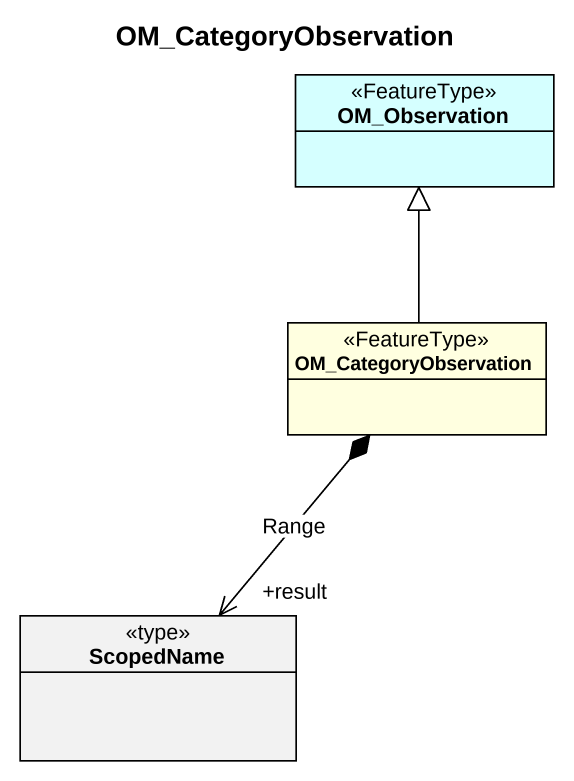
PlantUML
@startuml
title OM_CategoryObservation
hide circle
hide empty members
class OM_Observation <<FeatureType>> #D5FFFF
class OM_CategoryObservation <<FeatureType>> #FFFFE0
class ScopedName <<type>>
OM_CategoryObservation -up-|> OM_Observation
ScopedName "+result" <-up-* OM_CategoryObservation : Range
@enduml
